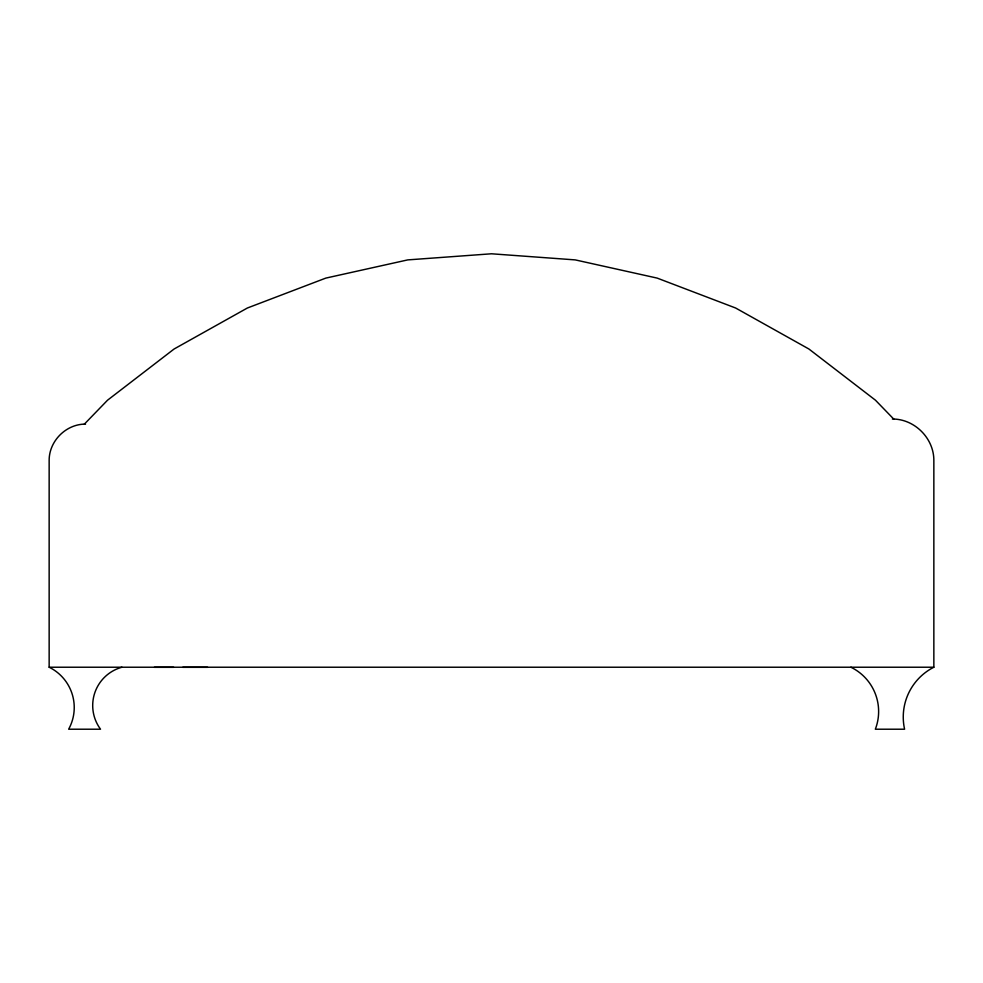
<?xml version="1.0" encoding="UTF-8"?>
<svg xmlns="http://www.w3.org/2000/svg" width="983" height="983" viewBox="0 0 983 983"><rect width="100%" height="100%" fill="white"/><g stroke="black" fill="none" stroke-linecap="round" stroke-linejoin="round"><path stroke-width="1.47" d="M84.231 424.275L107.552 400.192L174.102 349.002L247.372 308.011L325.815 278.103L407.773 259.893L491.5 253.786L575.227 259.893L657.185 278.103L735.628 308.011L808.898 349.002L875.448 400.192L893.879 419.225M85.546 424.103C66.07 423.98 49.027 441.023 49.15 460.499L49.15 667.224A44.911 44.911 0 0 1 68.65 729.214L100.536 729.214A39.713 39.713 0 0 1 121.941 667.224M49.15 667.224L933.85 667.224L933.85 460.499C933.985 438.307 914.571 418.893 892.38 419.028M154.331 667.322L173.659 667.322M182.764 667.322L207.634 667.322M933.85 667.224A55.871 55.871 0 0 0 904.593 729.214L875.337 729.214A49.236 49.236 0 0 0 850.897 667.224"/></g></svg>
